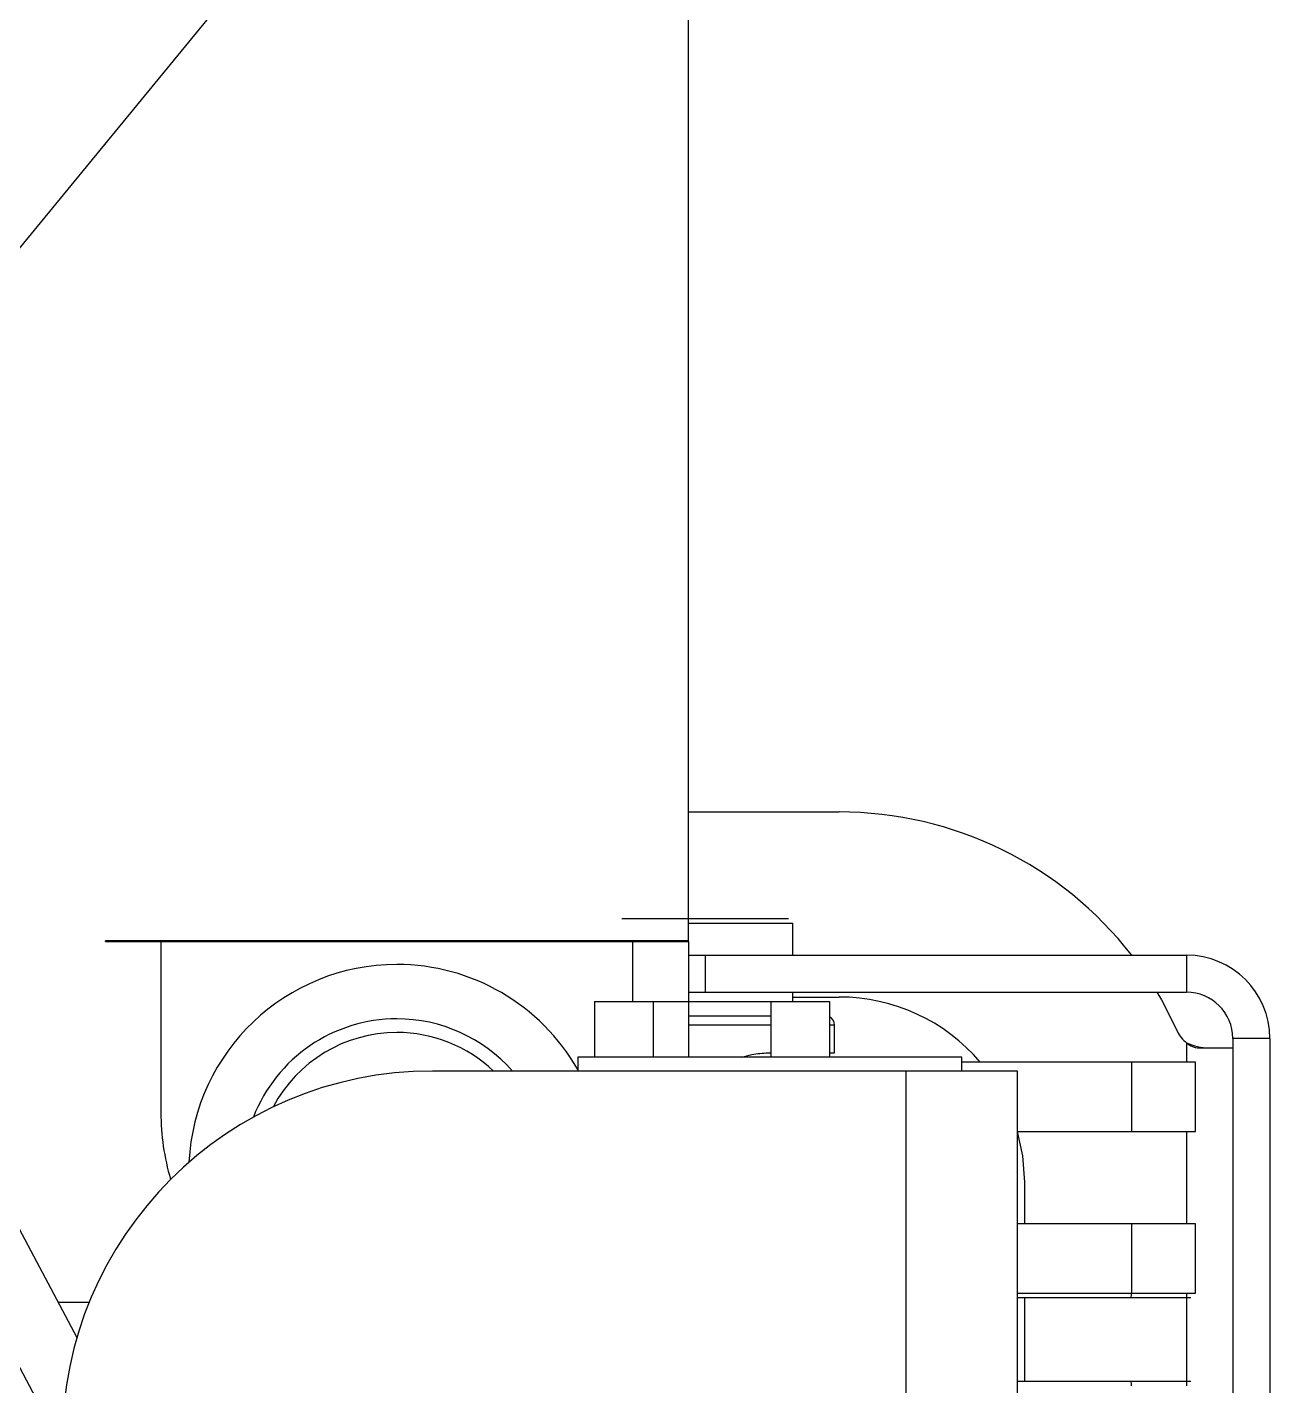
# Model space of a CAD drawing. Header units: millimetres. Extents: x 0 to 415, y 0 to 292.
# Drawn here: x 117.05 to 123.76, y 107.96 to 115.3 of the extents above; entities that cross this region are included whole.
import ezdxf

# ---------------------------------------------------------------- set-up
doc = ezdxf.new("R2010")
doc.units = ezdxf.units.MM

msp = doc.modelspace()

# ---------------------------------------------------------------- linework, layer by layer
at = {"color": 7, "linetype": 'Continuous', "lineweight": 25}
for p, q in [((120.62261, 110.3641), (120.62261, 119.27581)), ((118.91445, 116.43156), (116.45743, 113.43803)), ((120.62261, 111.0607), (121.43787, 111.0607)), ((120.26287, 110.48436), (121.16287, 110.48436)), ((120.62261, 110.45936), (121.18787, 110.45936)), ((121.18787, 110.28704), (121.18787, 110.45936)), ((120.62261, 110.3641), (117.47261, 110.3641)), ((117.47261, 110.3616), (117.47261, 110.3641)), ((117.77261, 110.3616), (117.77261, 110.3641)), ((120.62261, 110.3616), (120.62261, 110.3641)), ((117.47261, 110.3616), (117.77261, 110.3616)), ((117.77261, 110.3616), (117.77261, 109.4366)), ((117.77261, 110.3616), (120.32261, 110.3616)), ((120.32261, 110.0357), (120.32261, 110.3616)), ((120.32261, 110.3616), (120.62261, 110.3616)), ((120.62261, 110.3616), (120.62261, 109.7357)), ((120.62261, 110.28704), (120.71287, 110.28704)), ((120.71287, 110.28704), (123.31422, 110.28704)), ((120.71287, 110.28704), (120.71287, 110.08704)), ((123.31422, 110.28704), (123.31422, 110.08704)), ((120.62261, 110.08704), (120.71287, 110.08704)), ((120.71287, 110.08704), (123.31422, 110.08704)), ((121.18787, 110.0357), (121.18787, 110.08704)), ((120.11505, 110.0357), (120.11505, 109.7357)), ((120.11505, 110.0357), (120.43259, 110.0357)), ((120.43259, 110.0357), (120.43259, 109.7357)), ((120.43259, 110.0357), (121.06768, 110.0357)), ((121.06768, 110.0357), (121.38522, 110.0357)), ((121.06768, 110.0357), (121.06768, 109.7357)), ((121.18787, 110.0607), (121.43787, 110.0607)), ((121.38522, 110.0357), (121.38522, 109.7357)), ((120.62261, 109.95936), (121.06768, 109.95936)), ((120.71287, 109.90936), (120.62261, 109.90936)), ((121.06768, 109.90936), (120.71287, 109.90936)), ((121.41287, 109.90936), (121.38522, 109.90936)), ((121.41287, 109.75936), (121.41287, 109.90936)), ((123.31422, 109.8139), (123.31422, 109.70936)), ((123.38247, 109.7857), (123.56127, 109.7857)), ((123.56422, 109.83704), (123.56422, 107.33235)), ((123.76422, 109.83704), (123.56422, 109.83704)), ((123.76422, 109.83704), (123.76422, 107.3072)), ((120.02514, 109.7357), (120.02514, 109.6607)), ((122.10014, 109.7357), (120.02514, 109.7357)), ((121.05294, 109.75936), (121.06768, 109.75936)), ((121.38522, 109.75936), (121.41287, 109.75936)), ((122.10014, 109.6607), (122.10014, 109.7357)), ((123.01621, 109.70936), (122.10014, 109.70936)), ((123.01621, 109.70936), (123.01621, 109.33436)), ((123.36287, 109.70936), (123.01621, 109.70936)), ((123.36287, 109.33436), (123.36287, 109.70936)), ((121.80014, 109.6607), (119.23922, 109.6607)), ((121.80014, 107.7857), (121.80014, 109.6607)), ((122.40014, 109.6607), (121.80014, 109.6607)), ((122.40014, 107.7857), (122.40014, 109.6607)), ((122.40014, 109.33436), (123.01621, 109.33436)), ((123.01621, 109.33436), (123.36287, 109.33436)), ((123.31422, 109.33436), (123.31422, 108.83436)), ((122.43787, 109.0607), (122.43787, 108.83436)), ((116.96068, 108.89629), (117.31924, 108.22078)), ((123.01621, 108.83436), (122.40014, 108.83436)), ((123.01621, 108.83436), (123.01621, 108.45936)), ((123.36287, 108.83436), (123.01621, 108.83436)), ((123.36287, 108.45936), (123.36287, 108.83436)), ((116.65153, 108.7322), (117.23922, 107.62502)), ((122.40014, 108.45936), (123.01621, 108.45936)), ((123.01621, 108.45936), (123.36287, 108.45936)), ((123.31422, 108.45936), (123.31422, 107.95936)), ((117.21796, 108.4116), (117.38553, 108.4116)), ((123.01287, 108.43436), (122.40014, 108.43436)), ((122.43787, 108.43436), (122.43787, 107.98436)), ((123.33787, 108.43436), (123.01287, 108.43436)), ((122.40014, 107.98436), (123.01287, 107.98436)), ((123.01287, 107.98436), (123.33787, 107.98436))]:
    msp.add_line(p, q, dxfattribs=at)
at = {"color": 7, "linetype": 'Continuous', "lineweight": 25, "flags": 128}
for points in [[(123.15445, 110.08704), (123.17835, 110.04597), (123.26475, 109.87466)], [(122.3997, 109.33436), (122.4277, 109.20302), (122.43787, 109.0607)]]:
    msp.add_lwpolyline(points, dxfattribs=at)
at = {"color": 7, "linetype": 'Continuous', "lineweight": 25}
for centre, radius, start, end in [((121.43787, 109.0607), 2, 37.819176, 90), ((119.04761, 109.1116), 1.125, 90, 177.156037), ((119.04761, 109.1116), 1.125, 29.667324, 90), ((123.31422, 109.83704), 0.45, 0, 90), ((123.31422, 109.83704), 0.25, 0, 90), ((121.43787, 109.0607), 1, 40.440426, 90), ((119.04761, 109.1116), 0.83122, 90, 158.853281), ((119.04761, 109.1116), 0.83122, 41.345347, 90), ((121.36287, 109.90936), 0.05, 0, 63.451818), ((119.04761, 109.1116), 0.75728, 90, 152.1001), ((119.04761, 109.1116), 0.75728, 46.477591, 90), ((123.40177, 109.9357), 0.15, 204.01506, 234.291206), ((119.23922, 107.6607), 2, 90, 180), ((119.04761, 109.4366), 1.275, 180, 196.480235), ((122.96683, 108.45322), 0.04976, 337.723389, 7.087324), ((122.96683, 107.9655), 0.04976, 352.912676, 22.276611)]:
    msp.add_arc(centre, radius, start, end, dxfattribs=at)
for points, knots in [([(123.31422, 109.8139), (123.32468, 109.80599), (123.34016, 109.79427), (123.3645, 109.78681), (123.3765, 109.78607), (123.38247, 109.7857)], [0, 0, 0, 0, 0.5113107, 0.7570708, 1, 1, 1, 1]), ([(123.31422, 109.8139), (123.33368, 109.80577), (123.37356, 109.78909), (123.41557, 109.78685), (123.43708, 109.7857)], [0, 0, 0, 0, 0.4879838, 1, 1, 1, 1]), ([(120.91027, 109.7357), (120.92875, 109.74072), (120.97789, 109.75406), (121.02411, 109.75732), (121.05294, 109.75936)], [0, 0, 0, 0, 0.3760782, 1, 1, 1, 1])]:
    msp.add_open_spline(points, degree=3, knots=knots, dxfattribs=at)

doc.saveas('drawing.dxf')
